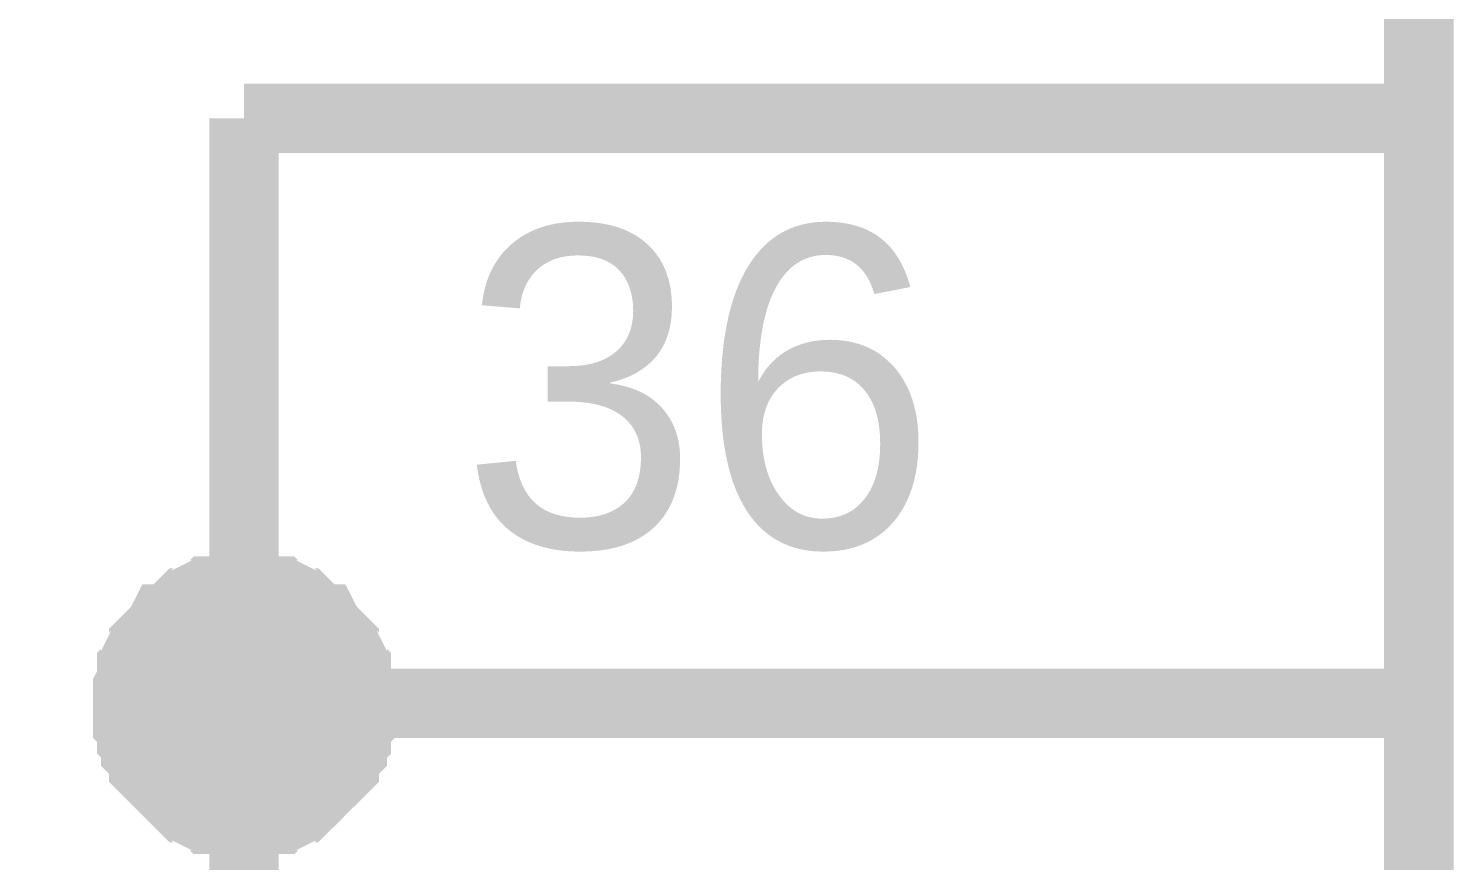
# Model space of a CAD drawing. Header units: millimetres. Extents: x 0 to 11.5, y 0 to 7.6.
# Drawn here: x 4.5636 to 4.806, y 4.7226 to 4.8641 of the extents above; entities that cross this region are included whole.
import ezdxf

# ---------------------------------------------------------------- set-up
doc = ezdxf.new("R2010")
doc.units = ezdxf.units.MM
doc.header["$MEASUREMENT"] = 0
doc.layers.add('Sheet', color=255, linetype='Continuous')

msp = doc.modelspace()

# ---------------------------------------------------------------- linework, layer by layer
at = {"layer": 'Sheet'}
for points, const_width in [([(4.80008, 4.35951), (4.80008, 5.13913)], 0.0118), ([(4.60027, 4.84882), (4.60027, 4.74932), (4.60027, 4.64914), (4.60027, 4.44946), (4.50003, 4.44946)], 0.0118), ([(4.80008, 4.84882), (4.60027, 4.84882)], 0.0118), ([(4.5805, 4.74932), (4.5805, 4.75), (4.5805, 4.75136), (4.5805, 4.75204), (4.58118, 4.75341), (4.58118, 4.75409), (4.58118, 4.75545), (4.58186, 4.75613), (4.58186, 4.75681), (4.58254, 4.75818), (4.58322, 4.75886), (4.58322, 4.75954), (4.58391, 4.76022), (4.58459, 4.7609), (4.58527, 4.76159), (4.58595, 4.76227), (4.58663, 4.76363), (4.58732, 4.76363), (4.588, 4.76431), (4.58868, 4.76499), (4.58936, 4.76567), (4.59004, 4.76636), (4.59073, 4.76636), (4.59141, 4.76704), (4.59277, 4.76772), (4.59345, 4.76772), (4.59414, 4.7684), (4.5955, 4.7684), (4.59618, 4.7684), (4.59755, 4.76908), (4.59823, 4.76908), (4.59959, 4.76908), (4.60027, 4.76908)], 0.0118), ([(4.5805, 4.74932), (4.5805, 4.75), (4.5805, 4.75136), (4.5805, 4.75204), (4.58118, 4.75341), (4.58118, 4.75409), (4.58118, 4.75545), (4.58186, 4.75613), (4.58186, 4.75681), (4.58254, 4.75818), (4.58322, 4.75886), (4.58322, 4.75954), (4.58391, 4.76022), (4.58459, 4.7609), (4.58527, 4.76159), (4.58595, 4.76227), (4.58663, 4.76363), (4.58732, 4.76363), (4.588, 4.76431), (4.58868, 4.76499), (4.58936, 4.76567), (4.59004, 4.76636), (4.59073, 4.76636), (4.59141, 4.76704), (4.59277, 4.76772), (4.59345, 4.76772), (4.59414, 4.7684), (4.5955, 4.7684), (4.59618, 4.7684), (4.59755, 4.76908), (4.59823, 4.76908), (4.59959, 4.76908), (4.60027, 4.76908)], 0.0118), ([(4.5805, 4.74932), (4.5805, 4.75), (4.5805, 4.75136), (4.5805, 4.75204), (4.58118, 4.75341), (4.58118, 4.75409), (4.58118, 4.75545), (4.58186, 4.75613), (4.58186, 4.75681), (4.58254, 4.75818), (4.58322, 4.75886), (4.58322, 4.75954), (4.58391, 4.76022), (4.58459, 4.7609), (4.58527, 4.76159), (4.58595, 4.76227), (4.58663, 4.76363), (4.58732, 4.76363), (4.588, 4.76431), (4.58868, 4.76499), (4.58936, 4.76567), (4.59004, 4.76636), (4.59073, 4.76636), (4.59141, 4.76704), (4.59277, 4.76772), (4.59345, 4.76772), (4.59414, 4.7684), (4.5955, 4.7684), (4.59618, 4.7684), (4.59755, 4.76908), (4.59823, 4.76908), (4.59959, 4.76908), (4.60027, 4.76908)], 0.0118), ([(4.5805, 4.74932), (4.5805, 4.75), (4.5805, 4.75136), (4.5805, 4.75204), (4.58118, 4.75341), (4.58118, 4.75409), (4.58118, 4.75545), (4.58186, 4.75613), (4.58186, 4.75681), (4.58254, 4.75818), (4.58322, 4.75886), (4.58322, 4.75954), (4.58391, 4.76022), (4.58459, 4.7609), (4.58527, 4.76159), (4.58595, 4.76227), (4.58663, 4.76363), (4.58732, 4.76363), (4.588, 4.76431), (4.58868, 4.76499), (4.58936, 4.76567), (4.59004, 4.76636), (4.59073, 4.76636), (4.59141, 4.76704), (4.59277, 4.76772), (4.59345, 4.76772), (4.59414, 4.7684), (4.5955, 4.7684), (4.59618, 4.7684), (4.59755, 4.76908), (4.59823, 4.76908), (4.59959, 4.76908), (4.60027, 4.76908)], 0.0118), ([(4.5805, 4.74932), (4.5805, 4.75), (4.5805, 4.75136), (4.5805, 4.75204), (4.58118, 4.75341), (4.58118, 4.75409), (4.58118, 4.75545), (4.58186, 4.75613), (4.58186, 4.75681), (4.58254, 4.75818), (4.58322, 4.75886), (4.58322, 4.75954), (4.58391, 4.76022), (4.58459, 4.7609), (4.58527, 4.76159), (4.58595, 4.76227), (4.58663, 4.76363), (4.58732, 4.76363), (4.588, 4.76431), (4.58868, 4.76499), (4.58936, 4.76567), (4.59004, 4.76636), (4.59073, 4.76636), (4.59141, 4.76704), (4.59277, 4.76772), (4.59345, 4.76772), (4.59414, 4.7684), (4.5955, 4.7684), (4.59618, 4.7684), (4.59755, 4.76908), (4.59823, 4.76908), (4.59959, 4.76908), (4.60027, 4.76908)], 0.0118), ([(4.60027, 4.76908), (4.60027, 4.76908)], 0.0118), ([(4.60027, 4.76908), (4.60095, 4.76908), (4.60232, 4.76908), (4.603, 4.76908), (4.60436, 4.7684), (4.60505, 4.7684), (4.60641, 4.7684), (4.60709, 4.76772), (4.60777, 4.76772), (4.60914, 4.76704), (4.60982, 4.76636), (4.6105, 4.76636), (4.61118, 4.76567), (4.61187, 4.76499), (4.61255, 4.76431), (4.61323, 4.76363), (4.61391, 4.76363), (4.61459, 4.76227), (4.61528, 4.76159), (4.61596, 4.7609), (4.61664, 4.76022), (4.61732, 4.75954), (4.61732, 4.75886), (4.618, 4.75818), (4.61868, 4.75681), (4.61868, 4.75613), (4.61937, 4.75545), (4.61937, 4.75409), (4.61937, 4.75341), (4.62005, 4.75204), (4.62005, 4.75136), (4.62005, 4.75), (4.62005, 4.74932)], 0.0118), ([(4.60027, 4.76908), (4.60027, 4.76908)], 0.0118), ([(4.60027, 4.76908), (4.60095, 4.76908), (4.60232, 4.76908), (4.603, 4.76908), (4.60436, 4.7684), (4.60505, 4.7684), (4.60641, 4.7684), (4.60709, 4.76772), (4.60777, 4.76772), (4.60914, 4.76704), (4.60982, 4.76636), (4.6105, 4.76636), (4.61118, 4.76567), (4.61187, 4.76499), (4.61255, 4.76431), (4.61323, 4.76363), (4.61391, 4.76363), (4.61459, 4.76227), (4.61528, 4.76159), (4.61596, 4.7609), (4.61664, 4.76022), (4.61732, 4.75954), (4.61732, 4.75886), (4.618, 4.75818), (4.61868, 4.75681), (4.61868, 4.75613), (4.61937, 4.75545), (4.61937, 4.75409), (4.61937, 4.75341), (4.62005, 4.75204), (4.62005, 4.75136), (4.62005, 4.75), (4.62005, 4.74932)], 0.0118), ([(4.60027, 4.76908), (4.60027, 4.76908)], 0.0118), ([(4.60027, 4.76908), (4.60095, 4.76908), (4.60232, 4.76908), (4.603, 4.76908), (4.60436, 4.7684), (4.60505, 4.7684), (4.60641, 4.7684), (4.60709, 4.76772), (4.60777, 4.76772), (4.60914, 4.76704), (4.60982, 4.76636), (4.6105, 4.76636), (4.61118, 4.76567), (4.61187, 4.76499), (4.61255, 4.76431), (4.61323, 4.76363), (4.61391, 4.76363), (4.61459, 4.76227), (4.61528, 4.76159), (4.61596, 4.7609), (4.61664, 4.76022), (4.61732, 4.75954), (4.61732, 4.75886), (4.618, 4.75818), (4.61868, 4.75681), (4.61868, 4.75613), (4.61937, 4.75545), (4.61937, 4.75409), (4.61937, 4.75341), (4.62005, 4.75204), (4.62005, 4.75136), (4.62005, 4.75), (4.62005, 4.74932)], 0.0118), ([(4.60027, 4.76908), (4.60027, 4.76908)], 0.0118), ([(4.60027, 4.76908), (4.60095, 4.76908), (4.60232, 4.76908), (4.603, 4.76908), (4.60436, 4.7684), (4.60505, 4.7684), (4.60641, 4.7684), (4.60709, 4.76772), (4.60777, 4.76772), (4.60914, 4.76704), (4.60982, 4.76636), (4.6105, 4.76636), (4.61118, 4.76567), (4.61187, 4.76499), (4.61255, 4.76431), (4.61323, 4.76363), (4.61391, 4.76363), (4.61459, 4.76227), (4.61528, 4.76159), (4.61596, 4.7609), (4.61664, 4.76022), (4.61732, 4.75954), (4.61732, 4.75886), (4.618, 4.75818), (4.61868, 4.75681), (4.61868, 4.75613), (4.61937, 4.75545), (4.61937, 4.75409), (4.61937, 4.75341), (4.62005, 4.75204), (4.62005, 4.75136), (4.62005, 4.75), (4.62005, 4.74932)], 0.0118), ([(4.60027, 4.76908), (4.60027, 4.76908)], 0.0118), ([(4.60027, 4.76908), (4.60095, 4.76908), (4.60232, 4.76908), (4.603, 4.76908), (4.60436, 4.7684), (4.60505, 4.7684), (4.60641, 4.7684), (4.60709, 4.76772), (4.60777, 4.76772), (4.60914, 4.76704), (4.60982, 4.76636), (4.6105, 4.76636), (4.61118, 4.76567), (4.61187, 4.76499), (4.61255, 4.76431), (4.61323, 4.76363), (4.61391, 4.76363), (4.61459, 4.76227), (4.61528, 4.76159), (4.61596, 4.7609), (4.61664, 4.76022), (4.61732, 4.75954), (4.61732, 4.75886), (4.618, 4.75818), (4.61868, 4.75681), (4.61868, 4.75613), (4.61937, 4.75545), (4.61937, 4.75409), (4.61937, 4.75341), (4.62005, 4.75204), (4.62005, 4.75136), (4.62005, 4.75), (4.62005, 4.74932)], 0.0118), ([(4.5805, 4.74932), (4.5805, 4.75), (4.5805, 4.75136), (4.5805, 4.75204), (4.58118, 4.75341), (4.58118, 4.75409), (4.58118, 4.75545), (4.58186, 4.75613), (4.58186, 4.75681), (4.58254, 4.75818), (4.58322, 4.75886), (4.58322, 4.75954), (4.58391, 4.76022), (4.58459, 4.7609), (4.58527, 4.76159), (4.58595, 4.76227), (4.58663, 4.76363), (4.58732, 4.76363), (4.588, 4.76431), (4.58868, 4.76499), (4.58936, 4.76567), (4.59004, 4.76636), (4.59073, 4.76636), (4.59141, 4.76704), (4.59277, 4.76772), (4.59345, 4.76772), (4.59414, 4.7684), (4.5955, 4.7684), (4.59618, 4.7684), (4.59755, 4.76908), (4.59823, 4.76908), (4.59959, 4.76908), (4.60027, 4.76908)], 0.0039), ([(4.5805, 4.74932), (4.5805, 4.75), (4.5805, 4.75136), (4.5805, 4.75204), (4.58118, 4.75341), (4.58118, 4.75409), (4.58118, 4.75545), (4.58186, 4.75613), (4.58186, 4.75681), (4.58254, 4.75818), (4.58322, 4.75886), (4.58322, 4.75954), (4.58391, 4.76022), (4.58459, 4.7609), (4.58527, 4.76159), (4.58595, 4.76227), (4.58663, 4.76363), (4.58732, 4.76363), (4.588, 4.76431), (4.58868, 4.76499), (4.58936, 4.76567), (4.59004, 4.76636), (4.59073, 4.76636), (4.59141, 4.76704), (4.59277, 4.76772), (4.59345, 4.76772), (4.59414, 4.7684), (4.5955, 4.7684), (4.59618, 4.7684), (4.59755, 4.76908), (4.59823, 4.76908), (4.59959, 4.76908), (4.60027, 4.76908)], 0.0039), ([(4.5805, 4.74932), (4.5805, 4.75), (4.5805, 4.75136), (4.5805, 4.75204), (4.58118, 4.75341), (4.58118, 4.75409), (4.58118, 4.75545), (4.58186, 4.75613), (4.58186, 4.75681), (4.58254, 4.75818), (4.58322, 4.75886), (4.58322, 4.75954), (4.58391, 4.76022), (4.58459, 4.7609), (4.58527, 4.76159), (4.58595, 4.76227), (4.58663, 4.76363), (4.58732, 4.76363), (4.588, 4.76431), (4.58868, 4.76499), (4.58936, 4.76567), (4.59004, 4.76636), (4.59073, 4.76636), (4.59141, 4.76704), (4.59277, 4.76772), (4.59345, 4.76772), (4.59414, 4.7684), (4.5955, 4.7684), (4.59618, 4.7684), (4.59755, 4.76908), (4.59823, 4.76908), (4.59959, 4.76908), (4.60027, 4.76908)], 0.0039), ([(4.5805, 4.74932), (4.5805, 4.75), (4.5805, 4.75136), (4.5805, 4.75204), (4.58118, 4.75341), (4.58118, 4.75409), (4.58118, 4.75545), (4.58186, 4.75613), (4.58186, 4.75681), (4.58254, 4.75818), (4.58322, 4.75886), (4.58322, 4.75954), (4.58391, 4.76022), (4.58459, 4.7609), (4.58527, 4.76159), (4.58595, 4.76227), (4.58663, 4.76363), (4.58732, 4.76363), (4.588, 4.76431), (4.58868, 4.76499), (4.58936, 4.76567), (4.59004, 4.76636), (4.59073, 4.76636), (4.59141, 4.76704), (4.59277, 4.76772), (4.59345, 4.76772), (4.59414, 4.7684), (4.5955, 4.7684), (4.59618, 4.7684), (4.59755, 4.76908), (4.59823, 4.76908), (4.59959, 4.76908), (4.60027, 4.76908)], 0.0039), ([(4.5805, 4.74932), (4.5805, 4.75), (4.5805, 4.75136), (4.5805, 4.75204), (4.58118, 4.75341), (4.58118, 4.75409), (4.58118, 4.75545), (4.58186, 4.75613), (4.58186, 4.75681), (4.58254, 4.75818), (4.58322, 4.75886), (4.58322, 4.75954), (4.58391, 4.76022), (4.58459, 4.7609), (4.58527, 4.76159), (4.58595, 4.76227), (4.58663, 4.76363), (4.58732, 4.76363), (4.588, 4.76431), (4.58868, 4.76499), (4.58936, 4.76567), (4.59004, 4.76636), (4.59073, 4.76636), (4.59141, 4.76704), (4.59277, 4.76772), (4.59345, 4.76772), (4.59414, 4.7684), (4.5955, 4.7684), (4.59618, 4.7684), (4.59755, 4.76908), (4.59823, 4.76908), (4.59959, 4.76908), (4.60027, 4.76908)], 0.0039), ([(4.60027, 4.76908), (4.60027, 4.76908)], 0.0039), ([(4.60027, 4.76908), (4.60095, 4.76908), (4.60232, 4.76908), (4.603, 4.76908), (4.60436, 4.7684), (4.60505, 4.7684), (4.60641, 4.7684), (4.60709, 4.76772), (4.60777, 4.76772), (4.60914, 4.76704), (4.60982, 4.76636), (4.6105, 4.76636), (4.61118, 4.76567), (4.61187, 4.76499), (4.61255, 4.76431), (4.61323, 4.76363), (4.61391, 4.76363), (4.61459, 4.76227), (4.61528, 4.76159), (4.61596, 4.7609), (4.61664, 4.76022), (4.61732, 4.75954), (4.61732, 4.75886), (4.618, 4.75818), (4.61868, 4.75681), (4.61868, 4.75613), (4.61937, 4.75545), (4.61937, 4.75409), (4.61937, 4.75341), (4.62005, 4.75204), (4.62005, 4.75136), (4.62005, 4.75), (4.62005, 4.74932)], 0.0039), ([(4.60027, 4.76908), (4.60027, 4.76908)], 0.0039), ([(4.60027, 4.76908), (4.60095, 4.76908), (4.60232, 4.76908), (4.603, 4.76908), (4.60436, 4.7684), (4.60505, 4.7684), (4.60641, 4.7684), (4.60709, 4.76772), (4.60777, 4.76772), (4.60914, 4.76704), (4.60982, 4.76636), (4.6105, 4.76636), (4.61118, 4.76567), (4.61187, 4.76499), (4.61255, 4.76431), (4.61323, 4.76363), (4.61391, 4.76363), (4.61459, 4.76227), (4.61528, 4.76159), (4.61596, 4.7609), (4.61664, 4.76022), (4.61732, 4.75954), (4.61732, 4.75886), (4.618, 4.75818), (4.61868, 4.75681), (4.61868, 4.75613), (4.61937, 4.75545), (4.61937, 4.75409), (4.61937, 4.75341), (4.62005, 4.75204), (4.62005, 4.75136), (4.62005, 4.75), (4.62005, 4.74932)], 0.0039), ([(4.60027, 4.76908), (4.60027, 4.76908)], 0.0039), ([(4.60027, 4.76908), (4.60095, 4.76908), (4.60232, 4.76908), (4.603, 4.76908), (4.60436, 4.7684), (4.60505, 4.7684), (4.60641, 4.7684), (4.60709, 4.76772), (4.60777, 4.76772), (4.60914, 4.76704), (4.60982, 4.76636), (4.6105, 4.76636), (4.61118, 4.76567), (4.61187, 4.76499), (4.61255, 4.76431), (4.61323, 4.76363), (4.61391, 4.76363), (4.61459, 4.76227), (4.61528, 4.76159), (4.61596, 4.7609), (4.61664, 4.76022), (4.61732, 4.75954), (4.61732, 4.75886), (4.618, 4.75818), (4.61868, 4.75681), (4.61868, 4.75613), (4.61937, 4.75545), (4.61937, 4.75409), (4.61937, 4.75341), (4.62005, 4.75204), (4.62005, 4.75136), (4.62005, 4.75), (4.62005, 4.74932)], 0.0039), ([(4.60027, 4.76908), (4.60027, 4.76908)], 0.0039), ([(4.60027, 4.76908), (4.60095, 4.76908), (4.60232, 4.76908), (4.603, 4.76908), (4.60436, 4.7684), (4.60505, 4.7684), (4.60641, 4.7684), (4.60709, 4.76772), (4.60777, 4.76772), (4.60914, 4.76704), (4.60982, 4.76636), (4.6105, 4.76636), (4.61118, 4.76567), (4.61187, 4.76499), (4.61255, 4.76431), (4.61323, 4.76363), (4.61391, 4.76363), (4.61459, 4.76227), (4.61528, 4.76159), (4.61596, 4.7609), (4.61664, 4.76022), (4.61732, 4.75954), (4.61732, 4.75886), (4.618, 4.75818), (4.61868, 4.75681), (4.61868, 4.75613), (4.61937, 4.75545), (4.61937, 4.75409), (4.61937, 4.75341), (4.62005, 4.75204), (4.62005, 4.75136), (4.62005, 4.75), (4.62005, 4.74932)], 0.0039), ([(4.60027, 4.76908), (4.60027, 4.76908)], 0.0039), ([(4.60027, 4.76908), (4.60095, 4.76908), (4.60232, 4.76908), (4.603, 4.76908), (4.60436, 4.7684), (4.60505, 4.7684), (4.60641, 4.7684), (4.60709, 4.76772), (4.60777, 4.76772), (4.60914, 4.76704), (4.60982, 4.76636), (4.6105, 4.76636), (4.61118, 4.76567), (4.61187, 4.76499), (4.61255, 4.76431), (4.61323, 4.76363), (4.61391, 4.76363), (4.61459, 4.76227), (4.61528, 4.76159), (4.61596, 4.7609), (4.61664, 4.76022), (4.61732, 4.75954), (4.61732, 4.75886), (4.618, 4.75818), (4.61868, 4.75681), (4.61868, 4.75613), (4.61937, 4.75545), (4.61937, 4.75409), (4.61937, 4.75341), (4.62005, 4.75204), (4.62005, 4.75136), (4.62005, 4.75), (4.62005, 4.74932)], 0.0039), ([(4.60027, 4.72887), (4.59959, 4.72887), (4.59823, 4.72887), (4.59755, 4.72887), (4.59618, 4.72956), (4.5955, 4.72956), (4.59414, 4.72956), (4.59345, 4.73024), (4.59277, 4.73024), (4.59141, 4.73092), (4.59073, 4.7316), (4.59004, 4.7316), (4.58936, 4.73228), (4.58868, 4.73296), (4.588, 4.73364), (4.58732, 4.73433), (4.58663, 4.73501), (4.58595, 4.73569), (4.58527, 4.73637), (4.58459, 4.73705), (4.58391, 4.73773), (4.58322, 4.73841), (4.58322, 4.73978), (4.58254, 4.74046), (4.58186, 4.74114), (4.58186, 4.7425), (4.58118, 4.74319), (4.58118, 4.74387), (4.58118, 4.74523), (4.5805, 4.74591), (4.5805, 4.74727), (4.5805, 4.74796), (4.5805, 4.74932)], 0.0118), ([(4.5805, 4.74932), (4.5805, 4.74932)], 0.0118), ([(4.60027, 4.72887), (4.59959, 4.72887), (4.59823, 4.72887), (4.59755, 4.72887), (4.59618, 4.72956), (4.5955, 4.72956), (4.59414, 4.72956), (4.59345, 4.73024), (4.59277, 4.73024), (4.59141, 4.73092), (4.59073, 4.7316), (4.59004, 4.7316), (4.58936, 4.73228), (4.58868, 4.73296), (4.588, 4.73364), (4.58732, 4.73433), (4.58663, 4.73501), (4.58595, 4.73569), (4.58527, 4.73637), (4.58459, 4.73705), (4.58391, 4.73773), (4.58322, 4.73841), (4.58322, 4.73978), (4.58254, 4.74046), (4.58186, 4.74114), (4.58186, 4.7425), (4.58118, 4.74319), (4.58118, 4.74387), (4.58118, 4.74523), (4.5805, 4.74591), (4.5805, 4.74727), (4.5805, 4.74796), (4.5805, 4.74932)], 0.0118), ([(4.5805, 4.74932), (4.5805, 4.74932)], 0.0118), ([(4.60027, 4.72887), (4.59959, 4.72887), (4.59823, 4.72887), (4.59755, 4.72887), (4.59618, 4.72956), (4.5955, 4.72956), (4.59414, 4.72956), (4.59345, 4.73024), (4.59277, 4.73024), (4.59141, 4.73092), (4.59073, 4.7316), (4.59004, 4.7316), (4.58936, 4.73228), (4.58868, 4.73296), (4.588, 4.73364), (4.58732, 4.73433), (4.58663, 4.73501), (4.58595, 4.73569), (4.58527, 4.73637), (4.58459, 4.73705), (4.58391, 4.73773), (4.58322, 4.73841), (4.58322, 4.73978), (4.58254, 4.74046), (4.58186, 4.74114), (4.58186, 4.7425), (4.58118, 4.74319), (4.58118, 4.74387), (4.58118, 4.74523), (4.5805, 4.74591), (4.5805, 4.74727), (4.5805, 4.74796), (4.5805, 4.74932)], 0.0118), ([(4.5805, 4.74932), (4.5805, 4.74932)], 0.0118), ([(4.60027, 4.72887), (4.59959, 4.72887), (4.59823, 4.72887), (4.59755, 4.72887), (4.59618, 4.72956), (4.5955, 4.72956), (4.59414, 4.72956), (4.59345, 4.73024), (4.59277, 4.73024), (4.59141, 4.73092), (4.59073, 4.7316), (4.59004, 4.7316), (4.58936, 4.73228), (4.58868, 4.73296), (4.588, 4.73364), (4.58732, 4.73433), (4.58663, 4.73501), (4.58595, 4.73569), (4.58527, 4.73637), (4.58459, 4.73705), (4.58391, 4.73773), (4.58322, 4.73841), (4.58322, 4.73978), (4.58254, 4.74046), (4.58186, 4.74114), (4.58186, 4.7425), (4.58118, 4.74319), (4.58118, 4.74387), (4.58118, 4.74523), (4.5805, 4.74591), (4.5805, 4.74727), (4.5805, 4.74796), (4.5805, 4.74932)], 0.0118), ([(4.5805, 4.74932), (4.5805, 4.74932)], 0.0118), ([(4.60027, 4.72887), (4.59959, 4.72887), (4.59823, 4.72887), (4.59755, 4.72887), (4.59618, 4.72956), (4.5955, 4.72956), (4.59414, 4.72956), (4.59345, 4.73024), (4.59277, 4.73024), (4.59141, 4.73092), (4.59073, 4.7316), (4.59004, 4.7316), (4.58936, 4.73228), (4.58868, 4.73296), (4.588, 4.73364), (4.58732, 4.73433), (4.58663, 4.73501), (4.58595, 4.73569), (4.58527, 4.73637), (4.58459, 4.73705), (4.58391, 4.73773), (4.58322, 4.73841), (4.58322, 4.73978), (4.58254, 4.74046), (4.58186, 4.74114), (4.58186, 4.7425), (4.58118, 4.74319), (4.58118, 4.74387), (4.58118, 4.74523), (4.5805, 4.74591), (4.5805, 4.74727), (4.5805, 4.74796), (4.5805, 4.74932)], 0.0118), ([(4.5805, 4.74932), (4.5805, 4.74932)], 0.0118), ([(4.62005, 4.74932), (4.62005, 4.74796), (4.62005, 4.74727), (4.62005, 4.74591), (4.61937, 4.74523), (4.61937, 4.74387), (4.61937, 4.74319), (4.61868, 4.7425), (4.61868, 4.74114), (4.618, 4.74046), (4.61732, 4.73978), (4.61732, 4.73841), (4.61664, 4.73773), (4.61596, 4.73705), (4.61528, 4.73637), (4.61459, 4.73569), (4.61391, 4.73501), (4.61323, 4.73433), (4.61255, 4.73364), (4.61187, 4.73296), (4.61118, 4.73228), (4.6105, 4.7316), (4.60982, 4.7316), (4.60914, 4.73092), (4.60777, 4.73024), (4.60709, 4.73024), (4.60641, 4.72956), (4.60505, 4.72956), (4.60436, 4.72956), (4.603, 4.72887), (4.60232, 4.72887), (4.60095, 4.72887), (4.60027, 4.72887)], 0.0118), ([(4.80008, 4.74932), (4.60027, 4.74932)], 0.0118), ([(4.62005, 4.74932), (4.62005, 4.74796), (4.62005, 4.74727), (4.62005, 4.74591), (4.61937, 4.74523), (4.61937, 4.74387), (4.61937, 4.74319), (4.61868, 4.7425), (4.61868, 4.74114), (4.618, 4.74046), (4.61732, 4.73978), (4.61732, 4.73841), (4.61664, 4.73773), (4.61596, 4.73705), (4.61528, 4.73637), (4.61459, 4.73569), (4.61391, 4.73501), (4.61323, 4.73433), (4.61255, 4.73364), (4.61187, 4.73296), (4.61118, 4.73228), (4.6105, 4.7316), (4.60982, 4.7316), (4.60914, 4.73092), (4.60777, 4.73024), (4.60709, 4.73024), (4.60641, 4.72956), (4.60505, 4.72956), (4.60436, 4.72956), (4.603, 4.72887), (4.60232, 4.72887), (4.60095, 4.72887), (4.60027, 4.72887)], 0.0118), ([(4.62005, 4.74932), (4.62005, 4.74796), (4.62005, 4.74727), (4.62005, 4.74591), (4.61937, 4.74523), (4.61937, 4.74387), (4.61937, 4.74319), (4.61868, 4.7425), (4.61868, 4.74114), (4.618, 4.74046), (4.61732, 4.73978), (4.61732, 4.73841), (4.61664, 4.73773), (4.61596, 4.73705), (4.61528, 4.73637), (4.61459, 4.73569), (4.61391, 4.73501), (4.61323, 4.73433), (4.61255, 4.73364), (4.61187, 4.73296), (4.61118, 4.73228), (4.6105, 4.7316), (4.60982, 4.7316), (4.60914, 4.73092), (4.60777, 4.73024), (4.60709, 4.73024), (4.60641, 4.72956), (4.60505, 4.72956), (4.60436, 4.72956), (4.603, 4.72887), (4.60232, 4.72887), (4.60095, 4.72887), (4.60027, 4.72887)], 0.0118), ([(4.62005, 4.74932), (4.62005, 4.74796), (4.62005, 4.74727), (4.62005, 4.74591), (4.61937, 4.74523), (4.61937, 4.74387), (4.61937, 4.74319), (4.61868, 4.7425), (4.61868, 4.74114), (4.618, 4.74046), (4.61732, 4.73978), (4.61732, 4.73841), (4.61664, 4.73773), (4.61596, 4.73705), (4.61528, 4.73637), (4.61459, 4.73569), (4.61391, 4.73501), (4.61323, 4.73433), (4.61255, 4.73364), (4.61187, 4.73296), (4.61118, 4.73228), (4.6105, 4.7316), (4.60982, 4.7316), (4.60914, 4.73092), (4.60777, 4.73024), (4.60709, 4.73024), (4.60641, 4.72956), (4.60505, 4.72956), (4.60436, 4.72956), (4.603, 4.72887), (4.60232, 4.72887), (4.60095, 4.72887), (4.60027, 4.72887)], 0.0118), ([(4.62005, 4.74932), (4.62005, 4.74796), (4.62005, 4.74727), (4.62005, 4.74591), (4.61937, 4.74523), (4.61937, 4.74387), (4.61937, 4.74319), (4.61868, 4.7425), (4.61868, 4.74114), (4.618, 4.74046), (4.61732, 4.73978), (4.61732, 4.73841), (4.61664, 4.73773), (4.61596, 4.73705), (4.61528, 4.73637), (4.61459, 4.73569), (4.61391, 4.73501), (4.61323, 4.73433), (4.61255, 4.73364), (4.61187, 4.73296), (4.61118, 4.73228), (4.6105, 4.7316), (4.60982, 4.7316), (4.60914, 4.73092), (4.60777, 4.73024), (4.60709, 4.73024), (4.60641, 4.72956), (4.60505, 4.72956), (4.60436, 4.72956), (4.603, 4.72887), (4.60232, 4.72887), (4.60095, 4.72887), (4.60027, 4.72887)], 0.0118), ([(4.62005, 4.74932), (4.62005, 4.74932), (4.62005, 4.74932), (4.62005, 4.74932), (4.62005, 4.74932), (4.62005, 4.74932), (4.62005, 4.74932), (4.62005, 4.74932), (4.62005, 4.74932), (4.62005, 4.74932), (4.62005, 4.74932), (4.62005, 4.74932), (4.62005, 4.74932), (4.62005, 4.74932), (4.62005, 4.74932), (4.62005, 4.74932), (4.62005, 4.74932), (4.62005, 4.74932), (4.62005, 4.74932), (4.62005, 4.74932), (4.62005, 4.74932), (4.62005, 4.74932), (4.62005, 4.74932), (4.62005, 4.74932), (4.62005, 4.74932), (4.62005, 4.74932), (4.62005, 4.74932), (4.62005, 4.74932), (4.62005, 4.74932), (4.62005, 4.74932), (4.62005, 4.74932), (4.62005, 4.74932), (4.62005, 4.74932)], 0.0118), ([(4.62005, 4.74932), (4.62005, 4.74932)], 0.0118), ([(4.62005, 4.74932), (4.62005, 4.74932), (4.62005, 4.74932), (4.62005, 4.74932), (4.62005, 4.74932), (4.62005, 4.74932), (4.62005, 4.74932), (4.62005, 4.74932), (4.62005, 4.74932), (4.62005, 4.74932), (4.62005, 4.74932), (4.62005, 4.74932), (4.62005, 4.74932), (4.62005, 4.74932), (4.62005, 4.74932), (4.62005, 4.74932), (4.62005, 4.74932), (4.62005, 4.74932), (4.62005, 4.74932), (4.62005, 4.74932), (4.62005, 4.74932), (4.62005, 4.74932), (4.62005, 4.74932), (4.62005, 4.74932), (4.62005, 4.74932), (4.62005, 4.74932), (4.62005, 4.74932), (4.62005, 4.74932), (4.62005, 4.74932), (4.62005, 4.74932), (4.62005, 4.74932), (4.62005, 4.74932), (4.62005, 4.74932)], 0.0118), ([(4.62005, 4.74932), (4.62005, 4.74932)], 0.0118), ([(4.62005, 4.74932), (4.62005, 4.74932), (4.62005, 4.74932), (4.62005, 4.74932), (4.62005, 4.74932), (4.62005, 4.74932), (4.62005, 4.74932), (4.62005, 4.74932), (4.62005, 4.74932), (4.62005, 4.74932), (4.62005, 4.74932), (4.62005, 4.74932), (4.62005, 4.74932), (4.62005, 4.74932), (4.62005, 4.74932), (4.62005, 4.74932), (4.62005, 4.74932), (4.62005, 4.74932), (4.62005, 4.74932), (4.62005, 4.74932), (4.62005, 4.74932), (4.62005, 4.74932), (4.62005, 4.74932), (4.62005, 4.74932), (4.62005, 4.74932), (4.62005, 4.74932), (4.62005, 4.74932), (4.62005, 4.74932), (4.62005, 4.74932), (4.62005, 4.74932), (4.62005, 4.74932), (4.62005, 4.74932), (4.62005, 4.74932)], 0.0118), ([(4.62005, 4.74932), (4.62005, 4.74932)], 0.0118), ([(4.62005, 4.74932), (4.62005, 4.74932), (4.62005, 4.74932), (4.62005, 4.74932), (4.62005, 4.74932), (4.62005, 4.74932), (4.62005, 4.74932), (4.62005, 4.74932), (4.62005, 4.74932), (4.62005, 4.74932), (4.62005, 4.74932), (4.62005, 4.74932), (4.62005, 4.74932), (4.62005, 4.74932), (4.62005, 4.74932), (4.62005, 4.74932), (4.62005, 4.74932), (4.62005, 4.74932), (4.62005, 4.74932), (4.62005, 4.74932), (4.62005, 4.74932), (4.62005, 4.74932), (4.62005, 4.74932), (4.62005, 4.74932), (4.62005, 4.74932), (4.62005, 4.74932), (4.62005, 4.74932), (4.62005, 4.74932), (4.62005, 4.74932), (4.62005, 4.74932), (4.62005, 4.74932), (4.62005, 4.74932), (4.62005, 4.74932)], 0.0118), ([(4.62005, 4.74932), (4.62005, 4.74932)], 0.0118), ([(4.62005, 4.74932), (4.62005, 4.74932), (4.62005, 4.74932), (4.62005, 4.74932), (4.62005, 4.74932), (4.62005, 4.74932), (4.62005, 4.74932), (4.62005, 4.74932), (4.62005, 4.74932), (4.62005, 4.74932), (4.62005, 4.74932), (4.62005, 4.74932), (4.62005, 4.74932), (4.62005, 4.74932), (4.62005, 4.74932), (4.62005, 4.74932), (4.62005, 4.74932), (4.62005, 4.74932), (4.62005, 4.74932), (4.62005, 4.74932), (4.62005, 4.74932), (4.62005, 4.74932), (4.62005, 4.74932), (4.62005, 4.74932), (4.62005, 4.74932), (4.62005, 4.74932), (4.62005, 4.74932), (4.62005, 4.74932), (4.62005, 4.74932), (4.62005, 4.74932), (4.62005, 4.74932), (4.62005, 4.74932), (4.62005, 4.74932)], 0.0118), ([(4.62005, 4.74932), (4.62005, 4.74932)], 0.0118), ([(4.60027, 4.72887), (4.59959, 4.72887), (4.59823, 4.72887), (4.59755, 4.72887), (4.59618, 4.72956), (4.5955, 4.72956), (4.59414, 4.72956), (4.59345, 4.73024), (4.59277, 4.73024), (4.59141, 4.73092), (4.59073, 4.7316), (4.59004, 4.7316), (4.58936, 4.73228), (4.58868, 4.73296), (4.588, 4.73364), (4.58732, 4.73433), (4.58663, 4.73501), (4.58595, 4.73569), (4.58527, 4.73637), (4.58459, 4.73705), (4.58391, 4.73773), (4.58322, 4.73841), (4.58322, 4.73978), (4.58254, 4.74046), (4.58186, 4.74114), (4.58186, 4.7425), (4.58118, 4.74319), (4.58118, 4.74387), (4.58118, 4.74523), (4.5805, 4.74591), (4.5805, 4.74727), (4.5805, 4.74796), (4.5805, 4.74932)], 0.0039), ([(4.5805, 4.74932), (4.5805, 4.74932)], 0.0039), ([(4.60027, 4.72887), (4.59959, 4.72887), (4.59823, 4.72887), (4.59755, 4.72887), (4.59618, 4.72956), (4.5955, 4.72956), (4.59414, 4.72956), (4.59345, 4.73024), (4.59277, 4.73024), (4.59141, 4.73092), (4.59073, 4.7316), (4.59004, 4.7316), (4.58936, 4.73228), (4.58868, 4.73296), (4.588, 4.73364), (4.58732, 4.73433), (4.58663, 4.73501), (4.58595, 4.73569), (4.58527, 4.73637), (4.58459, 4.73705), (4.58391, 4.73773), (4.58322, 4.73841), (4.58322, 4.73978), (4.58254, 4.74046), (4.58186, 4.74114), (4.58186, 4.7425), (4.58118, 4.74319), (4.58118, 4.74387), (4.58118, 4.74523), (4.5805, 4.74591), (4.5805, 4.74727), (4.5805, 4.74796), (4.5805, 4.74932)], 0.0039), ([(4.5805, 4.74932), (4.5805, 4.74932)], 0.0039), ([(4.60027, 4.72887), (4.59959, 4.72887), (4.59823, 4.72887), (4.59755, 4.72887), (4.59618, 4.72956), (4.5955, 4.72956), (4.59414, 4.72956), (4.59345, 4.73024), (4.59277, 4.73024), (4.59141, 4.73092), (4.59073, 4.7316), (4.59004, 4.7316), (4.58936, 4.73228), (4.58868, 4.73296), (4.588, 4.73364), (4.58732, 4.73433), (4.58663, 4.73501), (4.58595, 4.73569), (4.58527, 4.73637), (4.58459, 4.73705), (4.58391, 4.73773), (4.58322, 4.73841), (4.58322, 4.73978), (4.58254, 4.74046), (4.58186, 4.74114), (4.58186, 4.7425), (4.58118, 4.74319), (4.58118, 4.74387), (4.58118, 4.74523), (4.5805, 4.74591), (4.5805, 4.74727), (4.5805, 4.74796), (4.5805, 4.74932)], 0.0039), ([(4.5805, 4.74932), (4.5805, 4.74932)], 0.0039), ([(4.60027, 4.72887), (4.59959, 4.72887), (4.59823, 4.72887), (4.59755, 4.72887), (4.59618, 4.72956), (4.5955, 4.72956), (4.59414, 4.72956), (4.59345, 4.73024), (4.59277, 4.73024), (4.59141, 4.73092), (4.59073, 4.7316), (4.59004, 4.7316), (4.58936, 4.73228), (4.58868, 4.73296), (4.588, 4.73364), (4.58732, 4.73433), (4.58663, 4.73501), (4.58595, 4.73569), (4.58527, 4.73637), (4.58459, 4.73705), (4.58391, 4.73773), (4.58322, 4.73841), (4.58322, 4.73978), (4.58254, 4.74046), (4.58186, 4.74114), (4.58186, 4.7425), (4.58118, 4.74319), (4.58118, 4.74387), (4.58118, 4.74523), (4.5805, 4.74591), (4.5805, 4.74727), (4.5805, 4.74796), (4.5805, 4.74932)], 0.0039), ([(4.5805, 4.74932), (4.5805, 4.74932)], 0.0039), ([(4.60027, 4.72887), (4.59959, 4.72887), (4.59823, 4.72887), (4.59755, 4.72887), (4.59618, 4.72956), (4.5955, 4.72956), (4.59414, 4.72956), (4.59345, 4.73024), (4.59277, 4.73024), (4.59141, 4.73092), (4.59073, 4.7316), (4.59004, 4.7316), (4.58936, 4.73228), (4.58868, 4.73296), (4.588, 4.73364), (4.58732, 4.73433), (4.58663, 4.73501), (4.58595, 4.73569), (4.58527, 4.73637), (4.58459, 4.73705), (4.58391, 4.73773), (4.58322, 4.73841), (4.58322, 4.73978), (4.58254, 4.74046), (4.58186, 4.74114), (4.58186, 4.7425), (4.58118, 4.74319), (4.58118, 4.74387), (4.58118, 4.74523), (4.5805, 4.74591), (4.5805, 4.74727), (4.5805, 4.74796), (4.5805, 4.74932)], 0.0039), ([(4.5805, 4.74932), (4.5805, 4.74932)], 0.0039), ([(4.62005, 4.74932), (4.62005, 4.74796), (4.62005, 4.74727), (4.62005, 4.74591), (4.61937, 4.74523), (4.61937, 4.74387), (4.61937, 4.74319), (4.61868, 4.7425), (4.61868, 4.74114), (4.618, 4.74046), (4.61732, 4.73978), (4.61732, 4.73841), (4.61664, 4.73773), (4.61596, 4.73705), (4.61528, 4.73637), (4.61459, 4.73569), (4.61391, 4.73501), (4.61323, 4.73433), (4.61255, 4.73364), (4.61187, 4.73296), (4.61118, 4.73228), (4.6105, 4.7316), (4.60982, 4.7316), (4.60914, 4.73092), (4.60777, 4.73024), (4.60709, 4.73024), (4.60641, 4.72956), (4.60505, 4.72956), (4.60436, 4.72956), (4.603, 4.72887), (4.60232, 4.72887), (4.60095, 4.72887), (4.60027, 4.72887)], 0.0039), ([(4.62005, 4.74932), (4.62005, 4.74796), (4.62005, 4.74727), (4.62005, 4.74591), (4.61937, 4.74523), (4.61937, 4.74387), (4.61937, 4.74319), (4.61868, 4.7425), (4.61868, 4.74114), (4.618, 4.74046), (4.61732, 4.73978), (4.61732, 4.73841), (4.61664, 4.73773), (4.61596, 4.73705), (4.61528, 4.73637), (4.61459, 4.73569), (4.61391, 4.73501), (4.61323, 4.73433), (4.61255, 4.73364), (4.61187, 4.73296), (4.61118, 4.73228), (4.6105, 4.7316), (4.60982, 4.7316), (4.60914, 4.73092), (4.60777, 4.73024), (4.60709, 4.73024), (4.60641, 4.72956), (4.60505, 4.72956), (4.60436, 4.72956), (4.603, 4.72887), (4.60232, 4.72887), (4.60095, 4.72887), (4.60027, 4.72887)], 0.0039), ([(4.62005, 4.74932), (4.62005, 4.74796), (4.62005, 4.74727), (4.62005, 4.74591), (4.61937, 4.74523), (4.61937, 4.74387), (4.61937, 4.74319), (4.61868, 4.7425), (4.61868, 4.74114), (4.618, 4.74046), (4.61732, 4.73978), (4.61732, 4.73841), (4.61664, 4.73773), (4.61596, 4.73705), (4.61528, 4.73637), (4.61459, 4.73569), (4.61391, 4.73501), (4.61323, 4.73433), (4.61255, 4.73364), (4.61187, 4.73296), (4.61118, 4.73228), (4.6105, 4.7316), (4.60982, 4.7316), (4.60914, 4.73092), (4.60777, 4.73024), (4.60709, 4.73024), (4.60641, 4.72956), (4.60505, 4.72956), (4.60436, 4.72956), (4.603, 4.72887), (4.60232, 4.72887), (4.60095, 4.72887), (4.60027, 4.72887)], 0.0039), ([(4.62005, 4.74932), (4.62005, 4.74796), (4.62005, 4.74727), (4.62005, 4.74591), (4.61937, 4.74523), (4.61937, 4.74387), (4.61937, 4.74319), (4.61868, 4.7425), (4.61868, 4.74114), (4.618, 4.74046), (4.61732, 4.73978), (4.61732, 4.73841), (4.61664, 4.73773), (4.61596, 4.73705), (4.61528, 4.73637), (4.61459, 4.73569), (4.61391, 4.73501), (4.61323, 4.73433), (4.61255, 4.73364), (4.61187, 4.73296), (4.61118, 4.73228), (4.6105, 4.7316), (4.60982, 4.7316), (4.60914, 4.73092), (4.60777, 4.73024), (4.60709, 4.73024), (4.60641, 4.72956), (4.60505, 4.72956), (4.60436, 4.72956), (4.603, 4.72887), (4.60232, 4.72887), (4.60095, 4.72887), (4.60027, 4.72887)], 0.0039), ([(4.62005, 4.74932), (4.62005, 4.74796), (4.62005, 4.74727), (4.62005, 4.74591), (4.61937, 4.74523), (4.61937, 4.74387), (4.61937, 4.74319), (4.61868, 4.7425), (4.61868, 4.74114), (4.618, 4.74046), (4.61732, 4.73978), (4.61732, 4.73841), (4.61664, 4.73773), (4.61596, 4.73705), (4.61528, 4.73637), (4.61459, 4.73569), (4.61391, 4.73501), (4.61323, 4.73433), (4.61255, 4.73364), (4.61187, 4.73296), (4.61118, 4.73228), (4.6105, 4.7316), (4.60982, 4.7316), (4.60914, 4.73092), (4.60777, 4.73024), (4.60709, 4.73024), (4.60641, 4.72956), (4.60505, 4.72956), (4.60436, 4.72956), (4.603, 4.72887), (4.60232, 4.72887), (4.60095, 4.72887), (4.60027, 4.72887)], 0.0039), ([(4.62005, 4.74932), (4.62005, 4.74932), (4.62005, 4.74932), (4.62005, 4.74932), (4.62005, 4.74932), (4.62005, 4.74932), (4.62005, 4.74932), (4.62005, 4.74932), (4.62005, 4.74932), (4.62005, 4.74932), (4.62005, 4.74932), (4.62005, 4.74932), (4.62005, 4.74932), (4.62005, 4.74932), (4.62005, 4.74932), (4.62005, 4.74932), (4.62005, 4.74932), (4.62005, 4.74932), (4.62005, 4.74932), (4.62005, 4.74932), (4.62005, 4.74932), (4.62005, 4.74932), (4.62005, 4.74932), (4.62005, 4.74932), (4.62005, 4.74932), (4.62005, 4.74932), (4.62005, 4.74932), (4.62005, 4.74932), (4.62005, 4.74932), (4.62005, 4.74932), (4.62005, 4.74932), (4.62005, 4.74932), (4.62005, 4.74932)], 0.0039), ([(4.62005, 4.74932), (4.62005, 4.74932)], 0.0039), ([(4.62005, 4.74932), (4.62005, 4.74932), (4.62005, 4.74932), (4.62005, 4.74932), (4.62005, 4.74932), (4.62005, 4.74932), (4.62005, 4.74932), (4.62005, 4.74932), (4.62005, 4.74932), (4.62005, 4.74932), (4.62005, 4.74932), (4.62005, 4.74932), (4.62005, 4.74932), (4.62005, 4.74932), (4.62005, 4.74932), (4.62005, 4.74932), (4.62005, 4.74932), (4.62005, 4.74932), (4.62005, 4.74932), (4.62005, 4.74932), (4.62005, 4.74932), (4.62005, 4.74932), (4.62005, 4.74932), (4.62005, 4.74932), (4.62005, 4.74932), (4.62005, 4.74932), (4.62005, 4.74932), (4.62005, 4.74932), (4.62005, 4.74932), (4.62005, 4.74932), (4.62005, 4.74932), (4.62005, 4.74932), (4.62005, 4.74932)], 0.0039), ([(4.62005, 4.74932), (4.62005, 4.74932)], 0.0039), ([(4.62005, 4.74932), (4.62005, 4.74932), (4.62005, 4.74932), (4.62005, 4.74932), (4.62005, 4.74932), (4.62005, 4.74932), (4.62005, 4.74932), (4.62005, 4.74932), (4.62005, 4.74932), (4.62005, 4.74932), (4.62005, 4.74932), (4.62005, 4.74932), (4.62005, 4.74932), (4.62005, 4.74932), (4.62005, 4.74932), (4.62005, 4.74932), (4.62005, 4.74932), (4.62005, 4.74932), (4.62005, 4.74932), (4.62005, 4.74932), (4.62005, 4.74932), (4.62005, 4.74932), (4.62005, 4.74932), (4.62005, 4.74932), (4.62005, 4.74932), (4.62005, 4.74932), (4.62005, 4.74932), (4.62005, 4.74932), (4.62005, 4.74932), (4.62005, 4.74932), (4.62005, 4.74932), (4.62005, 4.74932), (4.62005, 4.74932)], 0.0039), ([(4.62005, 4.74932), (4.62005, 4.74932)], 0.0039), ([(4.62005, 4.74932), (4.62005, 4.74932), (4.62005, 4.74932), (4.62005, 4.74932), (4.62005, 4.74932), (4.62005, 4.74932), (4.62005, 4.74932), (4.62005, 4.74932), (4.62005, 4.74932), (4.62005, 4.74932), (4.62005, 4.74932), (4.62005, 4.74932), (4.62005, 4.74932), (4.62005, 4.74932), (4.62005, 4.74932), (4.62005, 4.74932), (4.62005, 4.74932), (4.62005, 4.74932), (4.62005, 4.74932), (4.62005, 4.74932), (4.62005, 4.74932), (4.62005, 4.74932), (4.62005, 4.74932), (4.62005, 4.74932), (4.62005, 4.74932), (4.62005, 4.74932), (4.62005, 4.74932), (4.62005, 4.74932), (4.62005, 4.74932), (4.62005, 4.74932), (4.62005, 4.74932), (4.62005, 4.74932), (4.62005, 4.74932)], 0.0039), ([(4.62005, 4.74932), (4.62005, 4.74932)], 0.0039), ([(4.62005, 4.74932), (4.62005, 4.74932), (4.62005, 4.74932), (4.62005, 4.74932), (4.62005, 4.74932), (4.62005, 4.74932), (4.62005, 4.74932), (4.62005, 4.74932), (4.62005, 4.74932), (4.62005, 4.74932), (4.62005, 4.74932), (4.62005, 4.74932), (4.62005, 4.74932), (4.62005, 4.74932), (4.62005, 4.74932), (4.62005, 4.74932), (4.62005, 4.74932), (4.62005, 4.74932), (4.62005, 4.74932), (4.62005, 4.74932), (4.62005, 4.74932), (4.62005, 4.74932), (4.62005, 4.74932), (4.62005, 4.74932), (4.62005, 4.74932), (4.62005, 4.74932), (4.62005, 4.74932), (4.62005, 4.74932), (4.62005, 4.74932), (4.62005, 4.74932), (4.62005, 4.74932), (4.62005, 4.74932), (4.62005, 4.74932)], 0.0039), ([(4.62005, 4.74932), (4.62005, 4.74932)], 0.0039)]:
    msp.add_lwpolyline(points, dxfattribs=dict(at, const_width=const_width))
at = {"layer": 'Sheet', "const_width": 0.02}
msp.add_lwpolyline([(4.59, 4.75, 1), (4.61, 4.75, 1)], format="xyb", close=True, dxfattribs=at)

# ---------------------------------------------------------------- texts
at = {"layer": 'Sheet'}
msp.add_text('36', height=0.054519, dxfattribs=at).set_placement((4.6371, 4.7759))

doc.saveas('drawing.dxf')
